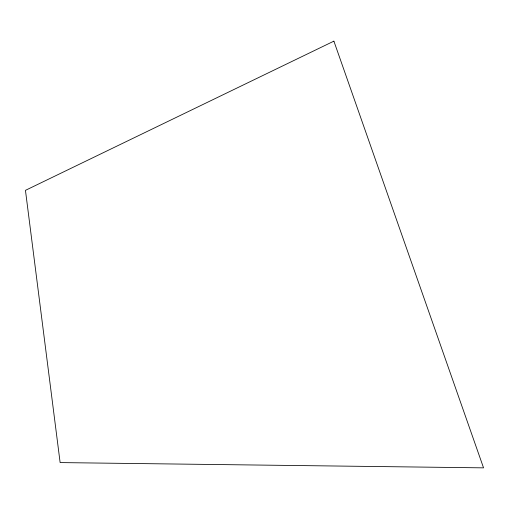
<?xml version="1.0" encoding="UTF-8"?>
<svg xmlns="http://www.w3.org/2000/svg" width="509" height="509" viewBox="0 0 509 509"><rect width="100%" height="100%" fill="white"/><g stroke="black" fill="none" stroke-linecap="round" stroke-linejoin="round"><path stroke-width="0.76" d="M333.891 41.146L25.45 190.347L60.126 462.586L483.55 467.854L333.891 41.146"/></g></svg>
